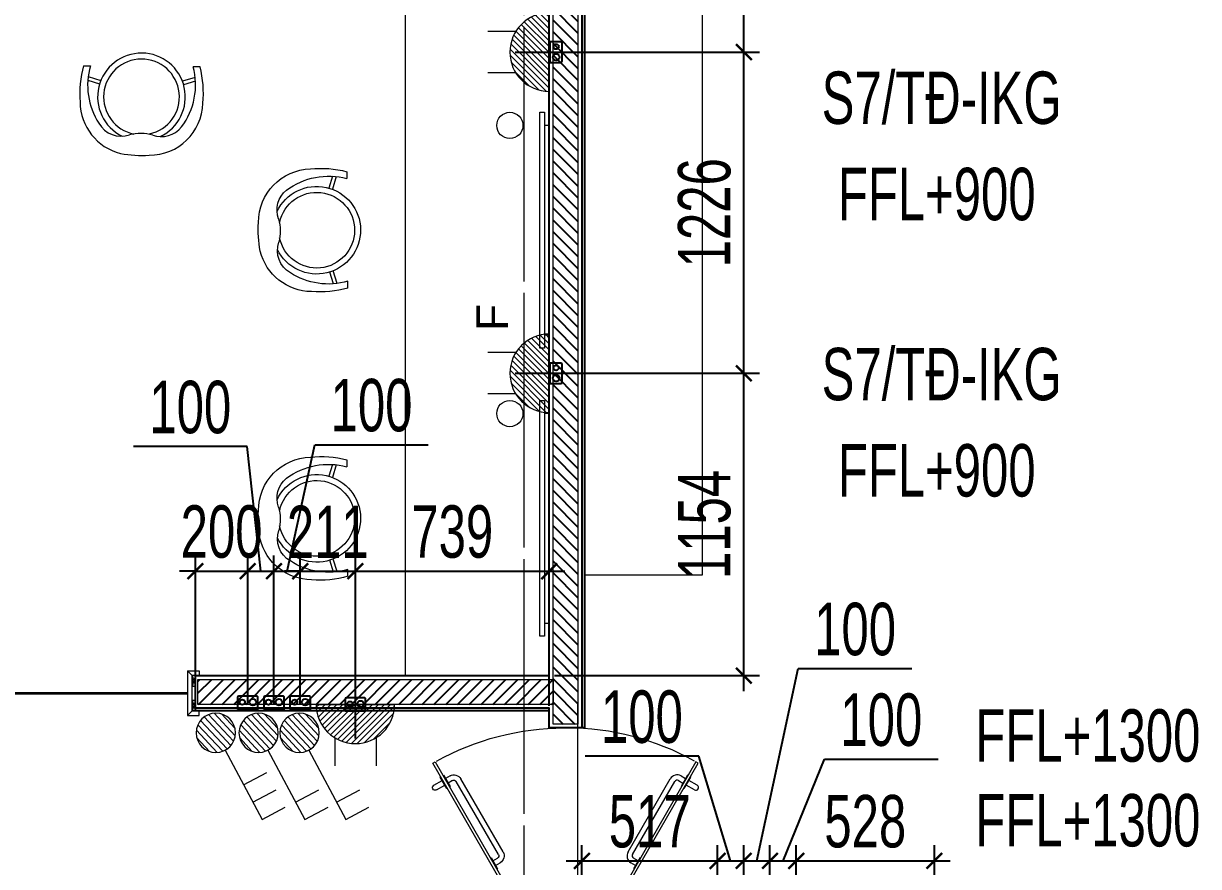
# Model space of a CAD drawing. Header units: millimetres. Extents: x -343543 to 400519, y -115663 to 104219.
# Drawn here: x -309074 to -304591, y 10781 to 13999 of the extents above; entities that cross this region are included whole.
import ezdxf
from ezdxf.xclip import XClip

# ---------------------------------------------------------------- set-up
doc = ezdxf.new("R2010")
doc.units = ezdxf.units.MM
doc.header["$XCLIPFRAME"] = 0
doc.linetypes.add('XREF MAT BANG TUONG XAY$0$CENTER', pattern=[50.800000000000004, 31.75, -6.35, 6.35, -6.35])
doc.linetypes.add('XREF MAT BANG TUONG XAY$0$HIDDEN', pattern=[0.375, 0.25, -0.125])
doc.layers.get('0').update_dxf_attribs({"color": 231, "lineweight": 0})
doc.layers.get('DefPoints').update_dxf_attribs({"color": 191})
for name, color, linetype in [('0-----E-Lighting', 2, 'Continuous'), ('E-text', 3, 'Continuous'), ('Gen Điện', 6, 'Continuous'), ('XREF MAT BANG TUONG XAY$0$A-FNSH', 8, 'Continuous'), ('XREF MAT BANG TUONG XAY$0$A-FURN', 8, 'Continuous'), ('XREF MAT BANG TUONG XAY$0$A-HIDD', 8, 'XREF MAT BANG TUONG XAY$0$HIDDEN'), ('XREF MAT BANG TUONG XAY$0$A-PATT', 8, 'Continuous'), ('đế âm', 1, 'Continuous')]:
    doc.layers.add(name, color=color, linetype=linetype)
for name, color, linetype, lineweight in [('03. Xref_KyHieuChieuSang$0$1-INNO-E-Lighting', 3, 'Continuous', 5), ('1-INNO-E-Socket', 4, 'Continuous', 5), ('A-PATT', 252, 'Continuous', 9), ('A-SYMBOLS', 10, 'Continuous', 13), ('E - EQ', 10, 'Continuous', 25), ('RSA -DIM', 231, 'Continuous', 0), ('SME-E-POW-DIM', 135, 'Continuous', 18), ('SME-E-POW-NOTE', 134, 'Continuous', 18), ('XREF MAT BANG TUONG XAY$0$$0$A-WALL-INT', 8, 'Continuous', 9), ('XREF MAT BANG TUONG XAY$0$01.Xref _MB T1$0$A-DOOR', 8, 'Continuous', 9), ('XREF MAT BANG TUONG XAY$0$A-GRID', 8, 'XREF MAT BANG TUONG XAY$0$CENTER', 15), ('XREF MAT BANG TUONG XAY$0$A-WALL-INT', 8, 'Continuous', 9)]:
    doc.layers.add(name, color=color, linetype=linetype, lineweight=lineweight)
doc.styles.add('INNO-Arial', font='arial.ttf')
doc.styles.add('SM-DIMTEXT', font='SME.shx', dxfattribs={"width": 0.7})
doc.styles.add('SME-TEXT', font='sme.shx', dxfattribs={"width": 0.7})
doc.dimstyles.new('SDIM-100', dxfattribs={"dimscale": 100, "dimtxt": 2, "dimasz": 0.6, "dimexe": 0.6, "dimexo": 0.2, "dimgap": 0.5, "dimtad": 1, "dimdec": 0, "dimzin": 12, "dimtxsty": 'SM-DIMTEXT', "dimblk": 'ARCHTICK', "dimblk1": 'ARCHTICK', "dimblk2": 'ARCHTICK', "dimcen": 0.12, "dimdle": 0.6, "dimclrd": 7, "dimclre": 8, "dimadec": 0, "dimazin": 3, "dimtfac": 2, "dimtix": 1, "dimtmove": 1, "dimatfit": 3, "dimfxl": 1, "dimtzin": 0, "dimarcsym": 1})
pattern_1 = [(45, (-641.9713119237276, -356.6507288465145), (-9.457130583093537, 9.457130583093537), [])]

# ---------------------------------------------------------------- blocks, each defined once
blk = doc.blocks.new('*U287')
at = {"layer": 'XREF MAT BANG TUONG XAY$0$A-PATT'}
h = blk.add_hatch(dxfattribs=at)
h.set_pattern_fill('ANSI31', color=8, scale=10)
h.set_pattern_definition([(45, (38421.78963778011, -11178.56439682681), (-22.45064030267288, 22.45064030267288), [])])
h.paths.add_polyline_path([(-38.69831128977239, 47.5), (2936.301688538049, 47.5), (2936.301688538049, -47.5), (-38.69831128977239, -47.5)])
at = {"layer": 'XREF MAT BANG TUONG XAY$0$A-WALL-INT', "color": 8}
blk.add_lwpolyline([(-38.69831128977239, 47.5), (2936.301688538049, 47.5), (2936.301688538049, -47.5), (-38.69831128977239, -47.5)], close=True, dxfattribs=at)
blk = doc.blocks.new('XREF MAT BANG TUONG XAY$0$00.xref_IKIGAI_Truc')
at = {"layer": 'XREF MAT BANG TUONG XAY$0$A-GRID', "color": 8, "ltscale": 20}
blk.add_lwpolyline([(31399.99999999998, -3920.671974424971), (31399.99999999998, 22924.4354841252)], dxfattribs=at)
blk = doc.blocks.new('XREF MAT BANG TUONG XAY$0$xref_IKIGAI_Cot')
at = {"layer": 'XREF MAT BANG TUONG XAY$0$A-GRID', "color": 8, "ltscale": 20}
blk.add_lwpolyline([(31399.99999999998, -3920.671974424971), (31399.99999999998, 22924.4354841252)], dxfattribs=at)
blk = doc.blocks.new('*U277')
at = {"layer": 'XREF MAT BANG TUONG XAY$0$A-PATT'}
h = blk.add_hatch(dxfattribs=at)
h.set_pattern_fill('ANSI31', color=8, scale=10)
h.set_pattern_definition([(45, (36801.7807937566, -11178.56439682681), (-22.45064030267288, 22.45064030267288), [])])
h.paths.add_polyline_path([(-38.69831128977239, 47.5), (1316.292844514548, 47.5), (1316.292844514548, -47.5), (-38.69831128977239, -47.5)])
at = {"layer": 'XREF MAT BANG TUONG XAY$0$A-WALL-INT', "color": 8}
blk.add_lwpolyline([(-38.69831128977239, 47.5), (1316.292844514548, 47.5), (1316.292844514548, -47.5), (-38.69831128977239, -47.5)], close=True, dxfattribs=at)
blk = doc.blocks.new('*U286')
at = {"color": 8}
for p, q in [((-324.1557320819957, -4.186933072772234), (-319.1557320819963, 4.473320965071025)), ((549.377707739154, -496.9746943158621), (-319.1557320819963, 4.473320965071025)), ((-324.1557320819957, -4.186933072772263), (544.3777077391545, -505.6349483537055)), ((141.2729379260205, -258.5967377897951), (140.0773419242166, -260.6650179332139)), ((184.5742142960498, -283.5967413582928), (141.2729379260205, -258.5967377897951)), ((154.2633208370245, -266.0967388603416), (164.3474440590521, -248.6520570510792)), ((171.583831385041, -276.0967402877435), (181.6626066386553, -258.6613100129195)), ((195.3248144091178, -255.008355203903), (474.5556009052615, -416.3363304628184)), ((205.3340673704947, -237.693192624032), (484.5648538667074, -399.0211678833394)), ((183.3786182942455, -285.6650215017114), (184.5742142960498, -283.5967413582928)), ((455.194212928347, -439.8391414607804), (453.9985610353066, -441.9075182913191)), ((498.4954892983751, -464.8391450292705), (455.194212928347, -439.8391414607804)), ((478.2085557142646, -429.9985382332055), (468.1845958393554, -447.3391425313275)), ((495.5237182937435, -440.0077911946515), (485.5051063873666, -457.3391439587234)), ((442.4945839882951, -491.7806941221264), (460.9833913122222, -459.7966183924898)), ((448.9939338402261, -450.5651008168368), (447.9930084012099, -452.2966173219406)), ((447.99300840121, -452.2966173219406), (491.294284771238, -477.2966208904307)), ((459.8097465677946, -501.7899470835364), (478.3039018602335, -469.7966198198858)), ((491.294284771238, -477.2966208904307), (492.2952102102543, -475.5651043853269)), ((497.2998374053348, -466.9075218598093), (498.4954892983751, -464.8391450292705)), ((544.3777077391545, -505.6349483537055), (549.377707739154, -496.9746943158622))]:
    blk.add_line(p, q, dxfattribs=at)
at = {"color": 8, "ltscale": 0.25}
blk.add_arc((-324.1557320819956, -4.186933072772264), 1002.886751345962, 330.9549738737848, 0, dxfattribs=at)
at = {"color": 8}
for centre, radius, start, end in [((190.3201879283947, -263.6659364936424), 30.00000000030493, 59.96938672716634, 149.9693867261449), ((190.3201879283947, -263.6659364936424), 10.00000000000002, 59.96938672667734, 149.9693867266771), ((469.5509744245252, -424.9939117524825), 30.00000000000004, 329.9693867266771, 59.96938672667734), ((469.5509744245252, -424.9939117524825), 10.00000000000001, 329.9693867266771, 59.96938672667734), ((451.1521652780448, -496.7853206028314), 10.00000000000002, 149.9693867267957, 329.9693867267939)]:
    blk.add_arc(centre, radius, start, end, dxfattribs=at)
blk = doc.blocks.new('XREF MAT BANG NOI THAT$0$01.Xref _MB T1$0$YLD.Studio-03-10')
at = {"color": 8}
for p, q in [((-114.9426798285276, 223.3460708263738), (-115.1923581014853, 197.0248598851322)), ((-73.69972782040713, 204.8099693477852), (-59.6150467635307, 156.2863810942363)), ((-59.77388646890176, 205.9289410690835), (-46.62810619309312, 160.6399901301047)), ((-77.57169736464857, -203.3750358156685), (-62.56906154559692, -155.1273646184709)), ((-63.66958872287069, -204.7579784655536), (-49.66704558831407, -159.7265516396437)), ((-119.1588565040147, -221.1254257574619), (-118.909178231057, -194.8042148162058))]:
    blk.add_line(p, q, dxfattribs=at)
for centre, radius, start, end in [((-15.82884717354318, -157.1507757169893), 393.1938479338971, 84.14904043363504, 104.6002577551405), ((18.34904731737333, 30.02819060633192), 204.0519640316285, 359.8671223542125, 88.34177989705749), ((-45.35590997783584, -60.72036300037871), 267.0388162922548, 53.14656925345063, 105.1603742578866), ((0, 0), 167.2704, 25.2373829548905, 333.675654726243), ((0, 0), 144.4608, 12.13584014764522, 348.5504983612541), ((53.40880054258741, 76.52986641859752), 98.03406799105409, 339.9252367952602, 51.22350332021303), ((320.204765809438, -3.037404817572678), 180.6509344912029, 165.2751252508947, 193.6379124331592), ((-230.0719209268282, 2.182420861965511), 453.2995852038526, 349.5836593590302, 3.46191767788385), ((17.77611271649948, -30.37086737708887), 204.0519640316285, 270.5712577852105, 345.9888640346248), ((51.94742341004894, -77.52925661002519), 98.0340679910804, 299.7275596725346, 18.98780088873438), ((-44.24405173191917, 60.72002778828028), 266.2095409140558, 253.711442534689, 302.9528314670057), ((-12.84485910323565, 157.4227693375287), 393.1938479338971, 254.3127799263601, 274.7639972477114)]:
    blk.add_arc(centre, radius, start, end, dxfattribs=at)
blk = doc.blocks.new('XREF MAT BANG NOI THAT')
at = {"color": 8}
for points in [[(30945.00000453181, 11509.99999988184), (31495.00143103093, 11510.00000012264), (31495.00133325487, 14284.99999946671), (31190.01068486593, 14284.99998872048), (31190.01068480796, 14589.99999997658), (25897.5161874154, 14589.99999899907), (25900.01643518631, 11509.55353251855), (26450.01074527985, 11509.99994923627), (26450.01074527985, 14039.99395722184), (30945.00000330829, 14039.99395722184)], [(32079.6767799726, 14195.00016789834), (31629.99671602395, 14195.00009763397), (31629.99671602395, 11894.99998625971), (32079.6767799726, 11895.00005652408)], [(31458.99194708873, 13660.00000012263), (31476.99194708873, 13660.00000012263), (31476.99194708873, 12760.00000012263), (31458.99194708873, 12760.00000012263)], [(31494.99194708873, 12810.00000012263), (31494.99194708873, 13610.00000012263), (31476.99194708873, 13610.00000012263), (31476.99194708873, 12810.00000012263)], [(31458.99194708873, 12560.00000012263), (31476.99194708873, 12560.00000012263), (31476.99194708873, 11660.00000012263), (31458.99194708873, 11660.00000012263)], [(31494.99194708873, 11710.00000012263), (31494.99194708873, 12510.00000012263), (31476.99194708873, 12510.00000012263), (31476.99194708873, 11710.00000012263)]]:
    blk.add_lwpolyline(points, close=True, dxfattribs=at)
for centre in [(31344.99319447582, 13609.99995735359), (31344.99319447582, 12509.99995735359)]:
    blk.add_circle(centre, 50, dxfattribs=at)
at = {"color": 8, "rotation": 270}
blk.add_blockref('XREF MAT BANG NOI THAT$0$01.Xref _MB T1$0$YLD.Studio-03-10', (29939.46217769924, 13718.75010768863), dxfattribs=at)
at = {"color": 8, "xscale": -1}
for p in [(30608.05312586556, 13210.00000012263), (30608.05312586556, 12110.00000012263)]:
    blk.add_blockref('XREF MAT BANG NOI THAT$0$01.Xref _MB T1$0$YLD.Studio-03-10', p, dxfattribs=at)
blk = doc.blocks.new('01.Xref _MB T1')
at = {"color": 8}
blk.add_line((31605.00948315802, 10199.99998962333), (31605.00948315802, 11399.99994924947), dxfattribs=at)
at = {"layer": 'XREF MAT BANG TUONG XAY$0$$0$A-WALL-INT', "color": 8}
for points in [[(30133.00077345507, 11509.99993693058), (30115.00077345507, 11527.99993693058), (30115.00077345507, 11356.99993827526), (30133.00077345507, 11374.99993827526)], [(30160.00077345507, 11527.99993693058), (30160.00077345507, 11509.99993693058), (30133.00077345507, 11509.99993693058), (30115.00077345507, 11527.99993693058)], [(30145.00077345507, 11509.99993692372), (30133.00077345507, 11509.99993692372), (30133.00077345507, 11469.99993692372), (30145.00077345507, 11469.99993692372)], [(30145.00077345507, 11414.99993827526), (30133.00077345507, 11414.99993827526), (30133.00077345507, 11374.99993827526), (30145.00077345507, 11374.99993827526)], [(30160.00077345507, 11356.99993827526), (30160.00077345507, 11374.99993827526), (30133.00077345507, 11374.99993827526), (30115.00077345507, 11356.99993827526)]]:
    blk.add_lwpolyline(points, close=True, dxfattribs=at)
for points in [[(30145.00077345507, 11509.99993692372), (30133.00077345507, 11469.99993692372)], [(30133.00077346193, 11509.99993692372), (30145.00077344592, 11469.99993692372)], [(30145.00077345507, 11414.99993827526), (30133.00077345507, 11374.99993827526)], [(30133.00077346193, 11414.99993827526), (30145.00077344592, 11374.99993827526)]]:
    blk.add_lwpolyline(points, dxfattribs=at)
at = {"layer": 'XREF MAT BANG TUONG XAY$0$A-FNSH', "color": 8}
for points in [[(28710.00143098129, 14715.00011142476), (31620.01072701392, 14715.0001116497), (31620.00084967963, 11309.99998942119), (31494.99192926892, 11309.99998942119), (31494.99192926892, 11385.00000035495), (30145.00077344419, 11385.00000058803), (30145.00077347278, 11509.99999923594), (31495.00143103093, 11510.00000012264), (31495.00472769696, 14284.99999946683), (31190.01068486593, 14284.99998872048), (31190.01068480796, 14589.99999997658), (25900.03504208998, 14589.99999896547)], [(25910.00141212632, 19164.99914611613), (25910.00141212632, 14724.99998923807), (28460.00147362155, 14724.99998789507), (28460.00140788051, 14824.99997435479), (28720.00137251027, 14824.9999744143), (28720.00142566574, 14725.00011142476), (31630.01075511448, 14725.0001116497), (31630.00137104785, 11309.99998942119), (31620.00084967963, 11309.99998942119)], [(31494.99192926892, 11375.00000035544), (30145.00077344419, 11375.00000058803), (30145.00077344419, 11385.00000058803)]]:
    blk.add_lwpolyline(points, dxfattribs=at)
at = {"layer": 'XREF MAT BANG TUONG XAY$0$A-HIDD', "color": 8, "ltscale": 200, "const_width": 10}
blk.add_lwpolyline([(28669.99145668937, 11442.49998843268), (30115.00077345507, 11442.49993760292)], dxfattribs=at)
at = {"color": 8}
blk.add_blockref('XREF MAT BANG TUONG XAY$0$00.xref_IKIGAI_Truc', (0.000109863918623887, 0), dxfattribs=at)
ref = blk.add_blockref('XREF MAT BANG TUONG XAY$0$xref_IKIGAI_Cot', (-0.009273172880057245, -1.075099498848431e-05), dxfattribs=at)
XClip(ref).set_block_clipping_path([(-1610.3425959282936, -2225.6693134198044), (41829.12952086335, 21555.881957526355)])
at = {"layer": 'XREF MAT BANG TUONG XAY$0$01.Xref _MB T1$0$A-DOOR', "color": 8, "xscale": -1, "rotation": 270.0000000000001}
blk.add_blockref('*U286', (31556.67747663636, 10631.26897015722), dxfattribs=at)
at = {"layer": 'XREF MAT BANG TUONG XAY$0$01.Xref _MB T1$0$A-DOOR', "color": 8, "rotation": 90.00000000000001}
blk.add_blockref('*U286', (31558.30361049086, 10631.26897015722), dxfattribs=at)
at = {"layer": 'XREF MAT BANG TUONG XAY$0$A-FURN', "color": 8, "rotation": 90.00000000000001}
blk.add_blockref('*U287', (31557.49192926892, 11363.69830071096), dxfattribs=at)
at = {"layer": 'XREF MAT BANG TUONG XAY$0$A-FURN', "color": 8}
blk.add_blockref('*U277', (30193.69908475437, 11447.49999924307), dxfattribs=at)
at = {"layer": 'A-PATT', "color": 8}
blk.add_blockref('XREF MAT BANG NOI THAT', (0, 0), dxfattribs=at)
blk = doc.blocks.new('*U29')
at = {"layer": '1-INNO-E-Socket'}
h = blk.add_hatch(dxfattribs=at)
h.set_pattern_fill('ANSI31,O', scale=106.9952186539541)
h.set_pattern_definition(pattern_1)
h.paths.add_polyline_path([(124.8277550962812, 0, 1), (-124.8277550962812, 0)])
for p, q in [((-65.6896551293321, 106.1453609507516), (-65.6896551293321, 195.3080431623821)), ((65.6896551293321, 106.1453609507516), (65.6896551293321, 195.3080431623821)), ((124.8277550962812, 0), (-124.8277550962812, 0)), ((109.375, 0), (-109.375, 0))]:
    blk.add_line(p, q, dxfattribs=at)
blk.add_arc((0, 0), 124.8277550962798, 0, 180, dxfattribs=at)
at = {"layer": 'E-text', "style": 'INNO-Arial'}
blk.add_text('F', height=100, dxfattribs=at).set_placement((135.0822358176956, 131.4101401949301))
blk = doc.blocks.new('*X86')
at = {"color": 0}
for p, q in [((10925.35534641637, 54067.7078335606), (11007.2921664394, 54149.64465358363)), ((10928.37434975985, 54097.24334119857), (10977.75665880143, 54146.62565024015)), ((10930.63708415825, 54046.47306700799), (11028.52693299201, 54144.36291584175)), ((10940.2927761634, 54029.61225471863), (11045.38774528137, 54134.7072238366)), ((10953.41731944371, 54016.22029370445), (11058.77970629555, 54121.58268055629)), ((10969.98252428265, 54006.26899424889), (11068.7310057511, 54105.01747571735)), ((10990.7968314624, 54000.56679713415), (11074.43320286585, 54084.2031685376)), ((11019.26230986445, 54002.5157712417), (11072.4842287583, 54055.73769013555))]:
    blk.add_line(p, q, dxfattribs=at)
blk = doc.blocks.new('*U88')
at = {"layer": '03. Xref_KyHieuChieuSang$0$1-INNO-E-Lighting', "color": 2}
for p, q in [((36.00000000024011, 62.35382907289386), (180.0000000012005, 311.7691453644693)), ((180.0000000012005, 311.7691453644766), (263.1384387650614, 263.7691453641564)), ((144.0000000009604, 249.4153162915754), (227.1384387648213, 201.4153162912553))]:
    blk.add_line(p, q, dxfattribs=at)
blk.add_circle((0, 0), 72.00000000048021, dxfattribs=at)
at = {"layer": '03. Xref_KyHieuChieuSang$0$1-INNO-E-Lighting', "color": 2, "xscale": 0.9600000000064028, "yscale": 0.9600000000064028, "zscale": 0.9600000000064028}
blk.add_blockref('*X86', (-10560.00000007043, -51912.00000034623), dxfattribs=at)
blk = doc.blocks.new('*X84')
at = {"color": 0}
for p, q in [((10925.35534641637, 54067.7078335606), (11007.2921664394, 54149.64465358363)), ((10928.37434975985, 54097.24334119857), (10977.75665880143, 54146.62565024015)), ((10930.63708415825, 54046.47306700799), (11028.52693299201, 54144.36291584175)), ((10940.2927761634, 54029.61225471863), (11045.38774528137, 54134.7072238366)), ((10953.41731944371, 54016.22029370445), (11058.77970629555, 54121.58268055629)), ((10969.98252428265, 54006.26899424889), (11068.7310057511, 54105.01747571735)), ((10990.7968314624, 54000.56679713415), (11074.43320286585, 54084.2031685376)), ((11019.26230986445, 54002.5157712417), (11072.4842287583, 54055.73769013555))]:
    blk.add_line(p, q, dxfattribs=at)
blk = doc.blocks.new('*U89')
at = {"layer": '03. Xref_KyHieuChieuSang$0$1-INNO-E-Lighting', "color": 2}
for p, q in [((36.00000000024011, 62.35382907289386), (180.0000000012005, 311.7691453644693)), ((180.0000000012005, 311.7691453644766), (263.1384387650614, 263.7691453641564)), ((144.0000000009604, 249.4153162915754), (227.1384387648213, 201.4153162912553)), ((108.0000000007203, 187.0614872186779), (191.1384387645812, 139.0614872183578))]:
    blk.add_line(p, q, dxfattribs=at)
blk.add_circle((0, 0), 72.00000000048021, dxfattribs=at)
at = {"layer": '03. Xref_KyHieuChieuSang$0$1-INNO-E-Lighting', "color": 2, "xscale": 0.9600000000064028, "yscale": 0.9600000000064028, "zscale": 0.9600000000064028}
blk.add_blockref('*X84', (-10560.00000007043, -51912.00000034623), dxfattribs=at)
blk = doc.blocks.new('đế âm 78')
at = {"layer": 'Gen Điện', "ltscale": 30}
blk.add_lwpolyline([(5501258.113785517, -3862344.867861336), (5501258.113785517, -3862422.867861336), (5501303.113785517, -3862422.867861336, 0.414213562373095), (5501308.113785517, -3862417.867861336), (5501308.113785517, -3862349.867861336, 0.414213562373095), (5501303.113785517, -3862344.867861336), (5501258.113785517, -3862344.867861336)], format="xyb", dxfattribs=at)
blk.add_lwpolyline([(5501261.116785519, -3862344.867861336), (5501261.116785519, -3862422.867861336)], dxfattribs=at)
for centre, radius in [((5501284.557468598, -3862362.867861336), 10), ((5501284.557468598, -3862402.867861336), 12.5)]:
    blk.add_circle(centre, radius, dxfattribs=at)
blk = doc.blocks.new('_ArchTick')
at = {"color": 0, "linetype": 'ByBlock', "const_width": 0.15}
blk.add_lwpolyline([(-0.5, -0.5), (0.5, 0.5)], dxfattribs=at)
blk = doc.blocks.new('*D579')
at = {"layer": 'DefPoints', "color": 0, "linetype": 'Continuous', "ltscale": 1000, "transparency": 16777216}
for p in [(-307218.2689503178, 12663.77611129331), (-306325.6221665529, 12663.77611129331), (-307068.4769139688, 11510.00000012267)]:
    blk.add_point(p, dxfattribs=at)
at = {"layer": 'RSA -DIM', "color": 7, "linetype": 'Continuous', "lineweight": -2, "ltscale": 1000, "transparency": 16777216}
blk.add_line((-306325.6221665529, 11450.00000012267), (-306325.6221665529, 12723.77611129331), dxfattribs=at)
at = {"layer": 'RSA -DIM', "color": 8, "linetype": 'Continuous', "lineweight": -2, "ltscale": 1000, "transparency": 16777216}
for p, q in [((-307198.2689503178, 12663.77611129331), (-306265.6221665529, 12663.77611129331)), ((-307048.4769139688, 11510.00000012267), (-306265.6221665529, 11510.00000012267))]:
    blk.add_line(p, q, dxfattribs=at)
at = {"layer": 'RSA -DIM', "color": 7, "linetype": 'Continuous', "lineweight": -2, "ltscale": 1000, "transparency": 16777216, "xscale": 60, "yscale": 60, "zscale": 60}
for p, rotation in [((-306325.6221665529, 12663.77611129331), 90), ((-306325.6221665529, 11510.00000012267), 270)]:
    blk.add_blockref('_ArchTick', p, dxfattribs=dict(at, rotation=rotation))
at = {"layer": 'RSA -DIM', "color": 0, "linetype": 'Continuous', "ltscale": 1000, "transparency": 16777216, "insert": (-306475.6221665528, 12086.88805570807), "char_height": 200, "attachment_point": 5, "rotation": 90, "style": 'SM-DIMTEXT'}
blk.add_mtext('1154', dxfattribs=at)
blk = doc.blocks.new('*D580')
at = {"layer": 'DefPoints', "color": 0, "linetype": 'Continuous', "ltscale": 1000, "transparency": 16777216}
for p in [(-307218.2689503178, 13889.65688529739), (-306325.622166553, 13889.6568852974), (-307218.2689503178, 12663.77611129331)]:
    blk.add_point(p, dxfattribs=at)
at = {"layer": 'RSA -DIM', "color": 7, "linetype": 'Continuous', "lineweight": -2, "ltscale": 1000, "transparency": 16777216}
blk.add_line((-306325.622166553, 12603.77611129331), (-306325.622166553, 13949.6568852974), dxfattribs=at)
at = {"layer": 'RSA -DIM', "color": 8, "linetype": 'Continuous', "lineweight": -2, "ltscale": 1000, "transparency": 16777216}
for p, q in [((-307198.2689503178, 13889.6568852974), (-306265.622166553, 13889.6568852974)), ((-307198.2689503178, 12663.77611129331), (-306265.622166553, 12663.77611129331))]:
    blk.add_line(p, q, dxfattribs=at)
at = {"layer": 'RSA -DIM', "color": 7, "linetype": 'Continuous', "lineweight": -2, "ltscale": 1000, "transparency": 16777216, "xscale": 60, "yscale": 60, "zscale": 60}
for p, rotation in [((-306325.622166553, 13889.6568852974), 90), ((-306325.622166553, 12663.77611129331), 270)]:
    blk.add_blockref('_ArchTick', p, dxfattribs=dict(at, rotation=rotation))
at = {"layer": 'RSA -DIM', "color": 0, "linetype": 'Continuous', "ltscale": 1000, "transparency": 16777216, "insert": (-306475.6221665529, 13276.71649829543), "char_height": 200, "attachment_point": 5, "rotation": 90, "style": 'SM-DIMTEXT'}
blk.add_mtext('1226', dxfattribs=at)
blk = doc.blocks.new('*D581')
at = {"layer": 'DefPoints', "color": 0, "linetype": 'Continuous', "ltscale": 1000, "transparency": 16777216}
for p in [(-307373.4676601918, 14589.99999997662), (-306325.6221665531, 14589.99999997662), (-307218.2689503178, 13889.65688529739)]:
    blk.add_point(p, dxfattribs=at)
at = {"layer": 'RSA -DIM', "color": 7, "linetype": 'Continuous', "lineweight": -2, "ltscale": 1000, "transparency": 16777216}
blk.add_line((-306325.6221665531, 13829.6568852974), (-306325.6221665531, 14649.99999997662), dxfattribs=at)
at = {"layer": 'RSA -DIM', "color": 8, "linetype": 'Continuous', "lineweight": -2, "ltscale": 1000, "transparency": 16777216}
for p, q in [((-307353.4676601918, 14589.99999997662), (-306265.6221665531, 14589.99999997662)), ((-307198.2689503178, 13889.6568852974), (-306265.6221665531, 13889.6568852974))]:
    blk.add_line(p, q, dxfattribs=at)
at = {"layer": 'RSA -DIM', "color": 7, "linetype": 'Continuous', "lineweight": -2, "ltscale": 1000, "transparency": 16777216, "xscale": 60, "yscale": 60, "zscale": 60}
for p, rotation in [((-306325.6221665531, 14589.99999997662), 90), ((-306325.6221665531, 13889.6568852974), 270)]:
    blk.add_blockref('_ArchTick', p, dxfattribs=dict(at, rotation=rotation))
at = {"layer": 'RSA -DIM', "color": 0, "linetype": 'Continuous', "ltscale": 1000, "transparency": 16777216, "insert": (-306475.622166553, 14239.82844263709), "char_height": 200, "attachment_point": 5, "rotation": 90, "style": 'SM-DIMTEXT'}
blk.add_mtext('700', dxfattribs=at)
blk = doc.blocks.new('*D586')
at = {"layer": 'DefPoints', "color": 0, "linetype": 'Continuous', "ltscale": 1000, "transparency": 16777216}
for p in [(-308218.4775715554, 11908.44822393273), (-308418.4775715554, 11385.00000058806), (-308218.4775715554, 11385.00000058806)]:
    blk.add_point(p, dxfattribs=at)
at = {"layer": 'RSA -DIM', "color": 8, "linetype": 'Continuous', "lineweight": -2, "ltscale": 1000, "transparency": 16777216}
for p, q in [((-308418.4775715554, 11405.00000058806), (-308418.4775715554, 11968.44822393273)), ((-308218.4775715554, 11405.00000058806), (-308218.4775715554, 11968.44822393273))]:
    blk.add_line(p, q, dxfattribs=at)
at = {"layer": 'RSA -DIM', "color": 7, "linetype": 'Continuous', "lineweight": -2, "ltscale": 1000, "transparency": 16777216}
for p, q in [((-308418.4775715554, 11908.44822393273), (-308478.4775715554, 11908.44822393273)), ((-308418.4775715554, 11908.44822393273), (-308218.4775715554, 11908.44822393273)), ((-308218.4775715554, 11908.44822393273), (-308158.4775715554, 11908.44822393273))]:
    blk.add_line(p, q, dxfattribs=at)
at = {"layer": 'RSA -DIM', "color": 7, "linetype": 'Continuous', "lineweight": -2, "ltscale": 1000, "transparency": 16777216, "xscale": 60, "yscale": 60, "zscale": 60}
blk.add_blockref('_ArchTick', (-308418.4775715554, 11908.44822393273), dxfattribs=at)
at = {"layer": 'RSA -DIM', "color": 7, "linetype": 'Continuous', "lineweight": -2, "ltscale": 1000, "transparency": 16777216, "xscale": 60, "yscale": 60, "zscale": 60, "rotation": 180}
blk.add_blockref('_ArchTick', (-308218.4775715554, 11908.44822393273), dxfattribs=at)
at = {"layer": 'RSA -DIM', "color": 0, "linetype": 'Continuous', "ltscale": 1000, "transparency": 16777216, "insert": (-308318.4775715554, 12058.44822393273), "char_height": 200, "attachment_point": 5, "style": 'SM-DIMTEXT'}
blk.add_mtext('200', dxfattribs=at)
blk = doc.blocks.new('*D587')
at = {"layer": 'DefPoints', "color": 0, "linetype": 'Continuous', "ltscale": 1000, "transparency": 16777216}
for p in [(-308118.4775715554, 11908.44822393273), (-308218.4775715554, 11385.00000058806), (-308118.4775715554, 11381.99700058624)]:
    blk.add_point(p, dxfattribs=at)
at = {"layer": 'RSA -DIM', "color": 7, "linetype": 'Continuous', "lineweight": -2, "ltscale": 1000, "transparency": 16777216}
for p, q in [((-308221.2075442583, 12383.77933487031), (-308654.5408775916, 12383.77933487031)), ((-308168.4775715554, 11908.44822393273), (-308221.2075442583, 12383.77933487031)), ((-308278.4775715554, 11908.44822393273), (-308058.4775715554, 11908.44822393273))]:
    blk.add_line(p, q, dxfattribs=at)
at = {"layer": 'RSA -DIM', "color": 8, "linetype": 'Continuous', "lineweight": -2, "ltscale": 1000, "transparency": 16777216}
for p, q in [((-308218.4775715554, 11405.00000058806), (-308218.4775715554, 11968.44822393273)), ((-308118.4775715554, 11401.99700058624), (-308118.4775715554, 11968.44822393273))]:
    blk.add_line(p, q, dxfattribs=at)
at = {"layer": 'RSA -DIM', "color": 7, "linetype": 'Continuous', "lineweight": -2, "ltscale": 1000, "transparency": 16777216, "xscale": 60, "yscale": 60, "zscale": 60, "rotation": 180}
blk.add_blockref('_ArchTick', (-308218.4775715554, 11908.44822393273), dxfattribs=at)
at = {"layer": 'RSA -DIM', "color": 7, "linetype": 'Continuous', "lineweight": -2, "ltscale": 1000, "transparency": 16777216, "xscale": 60, "yscale": 60, "zscale": 60}
blk.add_blockref('_ArchTick', (-308118.4775715554, 11908.44822393273), dxfattribs=at)
at = {"layer": 'RSA -DIM', "color": 0, "linetype": 'Continuous', "ltscale": 1000, "transparency": 16777216, "insert": (-308437.874210925, 12533.77933487031), "char_height": 200, "attachment_point": 5, "style": 'SM-DIMTEXT'}
blk.add_mtext('100', dxfattribs=at)
blk = doc.blocks.new('*D588')
at = {"layer": 'DefPoints', "color": 0, "linetype": 'Continuous', "ltscale": 1000, "transparency": 16777216}
for p in [(-308018.4775715554, 11908.44822393273), (-308118.4775715554, 11381.99700058624), (-308018.4775715554, 11381.99700058624)]:
    blk.add_point(p, dxfattribs=at)
at = {"layer": 'RSA -DIM', "color": 7, "linetype": 'Continuous', "lineweight": -2, "ltscale": 1000, "transparency": 16777216}
for p, q in [((-308068.4775715554, 11908.44822393273), (-307962.9373447182, 12390.96802597962)), ((-307962.9373447182, 12390.96802597962), (-307529.6040113849, 12390.96802597962)), ((-308178.4775715554, 11908.44822393273), (-307958.4775715554, 11908.44822393273))]:
    blk.add_line(p, q, dxfattribs=at)
at = {"layer": 'RSA -DIM', "color": 8, "linetype": 'Continuous', "lineweight": -2, "ltscale": 1000, "transparency": 16777216}
for p, q in [((-308118.4775715554, 11401.99700058624), (-308118.4775715554, 11968.44822393273)), ((-308018.4775715554, 11401.99700058624), (-308018.4775715554, 11968.44822393273))]:
    blk.add_line(p, q, dxfattribs=at)
at = {"layer": 'RSA -DIM', "color": 7, "linetype": 'Continuous', "lineweight": -2, "ltscale": 1000, "transparency": 16777216, "xscale": 60, "yscale": 60, "zscale": 60, "rotation": 180}
blk.add_blockref('_ArchTick', (-308118.4775715554, 11908.44822393273), dxfattribs=at)
at = {"layer": 'RSA -DIM', "color": 7, "linetype": 'Continuous', "lineweight": -2, "ltscale": 1000, "transparency": 16777216, "xscale": 60, "yscale": 60, "zscale": 60}
blk.add_blockref('_ArchTick', (-308018.4775715554, 11908.44822393273), dxfattribs=at)
at = {"layer": 'RSA -DIM', "color": 0, "linetype": 'Continuous', "ltscale": 1000, "transparency": 16777216, "insert": (-307746.2706780515, 12540.96802597962), "char_height": 200, "attachment_point": 5, "style": 'SM-DIMTEXT'}
blk.add_mtext('100', dxfattribs=at)
blk = doc.blocks.new('*D589')
at = {"layer": 'DefPoints', "color": 0, "linetype": 'Continuous', "ltscale": 1000, "transparency": 16777216}
for p in [(-307068.4864157307, 11908.44822393273), (-307068.4864157307, 11375.00000035547), (-307807.8968160823, 11250.20668337832)]:
    blk.add_point(p, dxfattribs=at)
at = {"layer": 'RSA -DIM', "color": 8, "linetype": 'Continuous', "lineweight": -2, "ltscale": 1000, "transparency": 16777216}
for p, q in [((-307807.8968160823, 11270.20668337832), (-307807.8968160823, 11968.44822393273)), ((-307068.4864157307, 11395.00000035547), (-307068.4864157307, 11968.44822393273))]:
    blk.add_line(p, q, dxfattribs=at)
at = {"layer": 'RSA -DIM', "color": 7, "linetype": 'Continuous', "lineweight": -2, "ltscale": 1000, "transparency": 16777216}
blk.add_line((-307867.8968160823, 11908.44822393273), (-307008.4864157307, 11908.44822393273), dxfattribs=at)
at = {"layer": 'RSA -DIM', "color": 7, "linetype": 'Continuous', "lineweight": -2, "ltscale": 1000, "transparency": 16777216, "xscale": 60, "yscale": 60, "zscale": 60, "rotation": 180}
blk.add_blockref('_ArchTick', (-307807.8968160823, 11908.44822393273), dxfattribs=at)
at = {"layer": 'RSA -DIM', "color": 7, "linetype": 'Continuous', "lineweight": -2, "ltscale": 1000, "transparency": 16777216, "xscale": 60, "yscale": 60, "zscale": 60}
blk.add_blockref('_ArchTick', (-307068.4864157307, 11908.44822393273), dxfattribs=at)
at = {"layer": 'RSA -DIM', "color": 0, "linetype": 'Continuous', "ltscale": 1000, "transparency": 16777216, "insert": (-307438.1916159065, 12058.44822393273), "char_height": 200, "attachment_point": 5, "style": 'SM-DIMTEXT'}
blk.add_mtext('739', dxfattribs=at)
blk = doc.blocks.new('*U28')
at = {"layer": '1-INNO-E-Socket'}
h = blk.add_hatch(dxfattribs=at)
h.set_pattern_fill('ANSI31,O', scale=106.9952186539541)
h.set_pattern_definition(pattern_1)
h.paths.add_polyline_path([(124.8277550962812, 0, 1), (-124.8277550962812, 0)])
for p, q in [((-65.6896551293321, 106.1453609507516), (-65.6896551293321, 195.3080431623821)), ((65.6896551293321, 106.1453609507516), (65.6896551293321, 195.3080431623821)), ((124.8277550962812, 0), (-124.8277550962812, 0)), ((109.375, 0), (-109.375, 0))]:
    blk.add_line(p, q, dxfattribs=at)
blk.add_arc((0, 0), 124.8277550962798, 0, 180, dxfattribs=at)
blk = doc.blocks.new('*D591')
at = {"layer": 'DefPoints', "color": 0, "linetype": 'Continuous', "ltscale": 1000, "transparency": 16777216}
for p in [(-307807.8968160823, 11908.44822393273), (-308018.4775715554, 11494.9999992431), (-307807.8968160823, 11399.99998949385)]:
    blk.add_point(p, dxfattribs=at)
at = {"layer": 'RSA -DIM', "color": 8, "linetype": 'Continuous', "lineweight": -2, "ltscale": 1000, "transparency": 16777216}
for p, q in [((-308018.4775715554, 11514.9999992431), (-308018.4775715554, 11968.44822393273)), ((-307807.8968160823, 11419.99998949385), (-307807.8968160823, 11968.44822393273))]:
    blk.add_line(p, q, dxfattribs=at)
at = {"layer": 'RSA -DIM', "color": 7, "linetype": 'Continuous', "lineweight": -2, "ltscale": 1000, "transparency": 16777216}
for p, q in [((-308018.4775715554, 11908.44822393273), (-308078.4775715554, 11908.44822393273)), ((-308018.4775715554, 11908.44822393273), (-307807.8968160823, 11908.44822393273)), ((-307807.8968160823, 11908.44822393273), (-307747.8968160823, 11908.44822393273))]:
    blk.add_line(p, q, dxfattribs=at)
at = {"layer": 'RSA -DIM', "color": 7, "linetype": 'Continuous', "lineweight": -2, "ltscale": 1000, "transparency": 16777216, "xscale": 60, "yscale": 60, "zscale": 60}
blk.add_blockref('_ArchTick', (-308018.4775715554, 11908.44822393273), dxfattribs=at)
at = {"layer": 'RSA -DIM', "color": 7, "linetype": 'Continuous', "lineweight": -2, "ltscale": 1000, "transparency": 16777216, "xscale": 60, "yscale": 60, "zscale": 60, "rotation": 180}
blk.add_blockref('_ArchTick', (-307807.8968160823, 11908.44822393273), dxfattribs=at)
at = {"layer": 'RSA -DIM', "color": 0, "linetype": 'Continuous', "ltscale": 1000, "transparency": 16777216, "insert": (-307913.1871938189, 12058.44822393273), "char_height": 200, "attachment_point": 5, "style": 'SM-DIMTEXT'}
blk.add_mtext('211', dxfattribs=at)
blk = doc.blocks.new('*D592')
at = {"layer": 'DefPoints', "color": 0, "linetype": 'Continuous', "ltscale": 1000, "transparency": 16777216}
for p in [(-306425.9781581042, 10802.69261728736), (-306943.47348103, 10224.99998932819), (-306425.9781581042, 10224.99998947326)]:
    blk.add_point(p, dxfattribs=at)
at = {"layer": 'RSA -DIM', "color": 8, "linetype": 'Continuous', "lineweight": -2, "ltscale": 1000, "transparency": 16777216}
for p, q in [((-306943.47348103, 10244.99998932819), (-306943.47348103, 10862.69261728736)), ((-306425.9781581042, 10244.99998947326), (-306425.9781581042, 10862.69261728736))]:
    blk.add_line(p, q, dxfattribs=at)
at = {"layer": 'RSA -DIM', "color": 7, "linetype": 'Continuous', "lineweight": -2, "ltscale": 1000, "transparency": 16777216}
blk.add_line((-307003.47348103, 10802.69261728736), (-306365.9781581042, 10802.69261728736), dxfattribs=at)
at = {"layer": 'RSA -DIM', "color": 7, "linetype": 'Continuous', "lineweight": -2, "ltscale": 1000, "transparency": 16777216, "xscale": 60, "yscale": 60, "zscale": 60, "rotation": 180}
blk.add_blockref('_ArchTick', (-306943.47348103, 10802.69261728736), dxfattribs=at)
at = {"layer": 'RSA -DIM', "color": 7, "linetype": 'Continuous', "lineweight": -2, "ltscale": 1000, "transparency": 16777216, "xscale": 60, "yscale": 60, "zscale": 60}
blk.add_blockref('_ArchTick', (-306425.9781581042, 10802.69261728736), dxfattribs=at)
at = {"layer": 'RSA -DIM', "color": 0, "linetype": 'Continuous', "ltscale": 1000, "transparency": 16777216, "insert": (-306684.7258195671, 10952.69261728736), "char_height": 200, "attachment_point": 5, "style": 'SM-DIMTEXT'}
blk.add_mtext('517', dxfattribs=at)
blk = doc.blocks.new('*D593')
at = {"layer": 'DefPoints', "color": 0, "linetype": 'Continuous', "ltscale": 1000, "transparency": 16777216}
for p in [(-306125.9781581038, 10802.69261728736), (-306225.9781581038, 10178.00298947468), (-306125.9781581038, 10178.00298947748)]:
    blk.add_point(p, dxfattribs=at)
at = {"layer": 'RSA -DIM', "color": 7, "linetype": 'Continuous', "lineweight": -2, "ltscale": 1000, "transparency": 16777216}
for p, q in [((-306175.9781581038, 10802.69261728736), (-306017.7305098813, 11190.32910899722)), ((-306017.7305098813, 11190.32910899722), (-305584.397176548, 11190.32910899722)), ((-306285.9781581038, 10802.69261728736), (-306065.9781581038, 10802.69261728736))]:
    blk.add_line(p, q, dxfattribs=at)
at = {"layer": 'RSA -DIM', "color": 8, "linetype": 'Continuous', "lineweight": -2, "ltscale": 1000, "transparency": 16777216}
for p, q in [((-306225.9781581038, 10198.00298947468), (-306225.9781581038, 10862.69261728736)), ((-306125.9781581038, 10198.00298947748), (-306125.9781581038, 10862.69261728736))]:
    blk.add_line(p, q, dxfattribs=at)
at = {"layer": 'RSA -DIM', "color": 7, "linetype": 'Continuous', "lineweight": -2, "ltscale": 1000, "transparency": 16777216, "xscale": 60, "yscale": 60, "zscale": 60, "rotation": 180}
blk.add_blockref('_ArchTick', (-306225.9781581038, 10802.69261728736), dxfattribs=at)
at = {"layer": 'RSA -DIM', "color": 7, "linetype": 'Continuous', "lineweight": -2, "ltscale": 1000, "transparency": 16777216, "xscale": 60, "yscale": 60, "zscale": 60}
blk.add_blockref('_ArchTick', (-306125.9781581038, 10802.69261728736), dxfattribs=at)
at = {"layer": 'RSA -DIM', "color": 0, "linetype": 'Continuous', "ltscale": 1000, "transparency": 16777216, "insert": (-305801.0638432147, 11340.32910899722), "char_height": 200, "attachment_point": 5, "style": 'SM-DIMTEXT'}
blk.add_mtext('100', dxfattribs=at)
blk = doc.blocks.new('*D594')
at = {"layer": 'DefPoints', "color": 0, "linetype": 'Continuous', "ltscale": 1000, "transparency": 16777216}
for p in [(-305598.4770467934, 10802.69261728736), (-306125.9781581038, 10178.00298947748), (-305598.4770467934, 10214.99998903368)]:
    blk.add_point(p, dxfattribs=at)
at = {"layer": 'RSA -DIM', "color": 8, "linetype": 'Continuous', "lineweight": -2, "ltscale": 1000, "transparency": 16777216}
for p, q in [((-306125.9781581038, 10198.00298947748), (-306125.9781581038, 10862.69261728736)), ((-305598.4770467934, 10234.99998903368), (-305598.4770467934, 10862.69261728736))]:
    blk.add_line(p, q, dxfattribs=at)
at = {"layer": 'RSA -DIM', "color": 7, "linetype": 'Continuous', "lineweight": -2, "ltscale": 1000, "transparency": 16777216}
blk.add_line((-306185.9781581038, 10802.69261728736), (-305538.4770467934, 10802.69261728736), dxfattribs=at)
at = {"layer": 'RSA -DIM', "color": 7, "linetype": 'Continuous', "lineweight": -2, "ltscale": 1000, "transparency": 16777216, "xscale": 60, "yscale": 60, "zscale": 60, "rotation": 180}
blk.add_blockref('_ArchTick', (-306125.9781581038, 10802.69261728736), dxfattribs=at)
at = {"layer": 'RSA -DIM', "color": 7, "linetype": 'Continuous', "lineweight": -2, "ltscale": 1000, "transparency": 16777216, "xscale": 60, "yscale": 60, "zscale": 60}
blk.add_blockref('_ArchTick', (-305598.4770467934, 10802.69261728736), dxfattribs=at)
at = {"layer": 'RSA -DIM', "color": 0, "linetype": 'Continuous', "ltscale": 1000, "transparency": 16777216, "insert": (-305862.2276024486, 10952.69261728736), "char_height": 200, "attachment_point": 5, "style": 'SM-DIMTEXT'}
blk.add_mtext('528', dxfattribs=at)
blk = doc.blocks.new('*D595')
at = {"layer": 'DefPoints', "color": 0, "linetype": 'Continuous', "ltscale": 1000, "transparency": 16777216}
for p in [(-306225.9781581038, 10802.69261728736), (-306325.9781581038, 10178.00298947468), (-306225.9781581038, 10178.00298947748)]:
    blk.add_point(p, dxfattribs=at)
at = {"layer": 'RSA -DIM', "color": 7, "linetype": 'Continuous', "lineweight": -2, "ltscale": 1000, "transparency": 16777216}
for p, q in [((-306275.9781581038, 10802.69261728736), (-306117.7305098813, 11536.37790880361)), ((-306117.7305098813, 11536.37790880361), (-305684.397176548, 11536.37790880361)), ((-306385.9781581038, 10802.69261728736), (-306165.9781581038, 10802.69261728736))]:
    blk.add_line(p, q, dxfattribs=at)
at = {"layer": 'RSA -DIM', "color": 8, "linetype": 'Continuous', "lineweight": -2, "ltscale": 1000, "transparency": 16777216}
for p, q in [((-306325.9781581038, 10198.00298947468), (-306325.9781581038, 10862.69261728736)), ((-306225.9781581038, 10198.00298947748), (-306225.9781581038, 10862.69261728736))]:
    blk.add_line(p, q, dxfattribs=at)
at = {"layer": 'RSA -DIM', "color": 7, "linetype": 'Continuous', "lineweight": -2, "ltscale": 1000, "transparency": 16777216, "xscale": 60, "yscale": 60, "zscale": 60, "rotation": 180}
blk.add_blockref('_ArchTick', (-306325.9781581038, 10802.69261728736), dxfattribs=at)
at = {"layer": 'RSA -DIM', "color": 7, "linetype": 'Continuous', "lineweight": -2, "ltscale": 1000, "transparency": 16777216, "xscale": 60, "yscale": 60, "zscale": 60}
blk.add_blockref('_ArchTick', (-306225.9781581038, 10802.69261728736), dxfattribs=at)
at = {"layer": 'RSA -DIM', "color": 0, "linetype": 'Continuous', "ltscale": 1000, "transparency": 16777216, "insert": (-305901.0638432147, 11686.37790880361), "char_height": 200, "attachment_point": 5, "style": 'SM-DIMTEXT'}
blk.add_mtext('100', dxfattribs=at)
blk = doc.blocks.new('*D596')
at = {"layer": 'DefPoints', "color": 0, "linetype": 'Continuous', "ltscale": 1000, "transparency": 16777216}
for p in [(-306325.9781581038, 10802.69261728736), (-306425.9781581038, 10178.00298947468), (-306325.9781581038, 10178.00298947748)]:
    blk.add_point(p, dxfattribs=at)
at = {"layer": 'RSA -DIM', "color": 7, "linetype": 'Continuous', "lineweight": -2, "ltscale": 1000, "transparency": 16777216}
for p, q in [((-306497.9129313939, 11201.82268709302), (-306931.2462647273, 11201.82268709302)), ((-306375.9781581038, 10802.69261728736), (-306497.9129313939, 11201.82268709302)), ((-306485.9781581038, 10802.69261728736), (-306265.9781581038, 10802.69261728736))]:
    blk.add_line(p, q, dxfattribs=at)
at = {"layer": 'RSA -DIM', "color": 8, "linetype": 'Continuous', "lineweight": -2, "ltscale": 1000, "transparency": 16777216}
for p, q in [((-306425.9781581038, 10198.00298947468), (-306425.9781581038, 10862.69261728736)), ((-306325.9781581038, 10198.00298947748), (-306325.9781581038, 10862.69261728736))]:
    blk.add_line(p, q, dxfattribs=at)
at = {"layer": 'RSA -DIM', "color": 7, "linetype": 'Continuous', "lineweight": -2, "ltscale": 1000, "transparency": 16777216, "xscale": 60, "yscale": 60, "zscale": 60, "rotation": 180}
blk.add_blockref('_ArchTick', (-306425.9781581038, 10802.69261728736), dxfattribs=at)
at = {"layer": 'RSA -DIM', "color": 7, "linetype": 'Continuous', "lineweight": -2, "ltscale": 1000, "transparency": 16777216, "xscale": 60, "yscale": 60, "zscale": 60}
blk.add_blockref('_ArchTick', (-306325.9781581038, 10802.69261728736), dxfattribs=at)
at = {"layer": 'RSA -DIM', "color": 0, "linetype": 'Continuous', "ltscale": 1000, "transparency": 16777216, "insert": (-306714.5795980606, 11351.82268709302), "char_height": 200, "attachment_point": 5, "style": 'SM-DIMTEXT'}
blk.add_mtext('100', dxfattribs=at)

msp = doc.modelspace()

# ---------------------------------------------------------------- block references
at = {"layer": 'A-SYMBOLS'}
msp.add_blockref('01.Xref _MB T1', (-338563.4783449996, 2.91038304567337e-11), dxfattribs=at)

# ---------------------------------------------------------------- next in the draw order: linework, layer by layer
at = {"layer": 'SME-E-POW-DIM', "color": 1, "linetype": 'Continuous', "ltscale": 1000}
msp.add_line((-308157.4775715551, 11385.00000058652), (-308179.4775715551, 11385.00000058652), dxfattribs=at)

# ---------------------------------------------------------------- next in the draw order: block references
at = {"layer": '0-----E-Lighting', "xscale": -1.041666666660155, "yscale": 1.041666666660155, "zscale": 1.041666666660155, "rotation": 178.0773976659895}
for name, p in [('*U89', (-308340.1655579581, 11291.62320791161)), ('*U88', (-308177.0566755617, 11291.62320791161)), ('*U88', (-308020.8174665722, 11291.62320791161))]:
    msp.add_blockref(name, p, dxfattribs=at)
at = {"layer": 'E - EQ', "xscale": 1.2, "yscale": 1.2, "zscale": 1.2}
for name, p, rotation in [('*U29', (-307068.4756442021, 13889.65688529739), 90.00000000000001), ('*U29', (-307068.4756442021, 12663.7761112933), 90.00000000000001), ('*U28', (-307807.8968160823, 11399.99998949385), 180)]:
    msp.add_blockref(name, p, dxfattribs=dict(at, rotation=rotation))
at = {"layer": 'đế âm'}
for p in [(-5808326.589429719, 3876273.524746634), (-5808326.589429719, 3875047.643972629)]:
    msp.add_blockref('đế âm 78', p, dxfattribs=at)
at = {"layer": 'đế âm', "rotation": 90.00000000081977}
for p in [(-4170602.345354182, -5489876.116840193), (-4170502.345354182, -5489876.116840193), (-4170402.345354182, -5489876.116840193), (-4170191.764598713, -5489883.113840303)]:
    msp.add_blockref('đế âm 78', p, dxfattribs=at)

# ---------------------------------------------------------------- next in the draw order: texts
at = {"layer": 'SME-E-POW-NOTE', "style": 'SME-TEXT', "width": 0.7}
for s, p in [('S7/TĐ-IKG', (-306028.643799388, 13615.64427326221)), ('FFL+900', (-305966.8423900739, 13248.20341771135)), ('S7/TĐ-IKG', (-306028.643799388, 12560.90051834422)), ('FFL+900', (-305966.8423900739, 12193.45966279336)), ('FFL+1300', (-305442.0978937013, 11181.34355439719)), ('FFL+1300', (-305442.0978937013, 10857.76103815025))]:
    msp.add_text(s, height=200, dxfattribs=at).set_placement(p)

# ---------------------------------------------------------------- next in the draw order: dimensions: what is measured, and where the dimension line sits
at = {"layer": 'RSA -DIM', "color": 1, "linetype": 'Continuous', "ltscale": 1000}
for base, p1, p2, picture, middle in [((-306325.6221665531, 14589.99999997662), (-307218.2689503177, 13889.65688529739), (-307373.4676601916, 14589.99999997661), '*D581', (-306475.622166553, 14239.82844263709)), ((-306325.622166553, 13889.6568852974), (-307218.2689503177, 12663.7761112933), (-307218.2689503177, 13889.65688529739), '*D580', (-306475.6221665529, 13276.71649829543)), ((-306325.6221665529, 12663.77611129331), (-307068.4769139687, 11510.00000012267), (-307218.2689503177, 12663.7761112933), '*D579', (-306475.6221665528, 12086.88805570807))]:
    dim = msp.add_linear_dim(base=base, p1=p1, p2=p2, angle=90, dimstyle='SDIM-100', dxfattribs=at)
    dim.commit()
    dim.dimension.update_dxf_attribs({"geometry": picture, "text_midpoint": middle})
for base, p1, p2, picture, middle in [((-308118.4775715554, 11908.44822393273), (-308218.4775715554, 11385.00000058806), (-308118.4775715554, 11381.99700058624), '*D587', (-308271.2075442583, 12383.77933487031)), ((-308018.4775715554, 11908.44822393273), (-308118.4775715554, 11381.99700058624), (-308018.4775715554, 11381.99700058624), '*D588', (-307912.9373447182, 12390.96802597962)), ((-306225.9781581038, 10802.69261728736), (-306325.9781581038, 10178.00298947468), (-306225.9781581038, 10178.00298947748), '*D595', (-306067.7305098813, 11536.37790880361)), ((-306325.9781581038, 10802.69261728736), (-306425.9781581038, 10178.00298947468), (-306325.9781581038, 10178.00298947748), '*D596', (-306547.9129313939, 11201.82268709302)), ((-306125.9781581038, 10802.69261728736), (-306225.9781581038, 10178.00298947468), (-306125.9781581038, 10178.00298947748), '*D593', (-305967.7305098813, 11190.32910899722))]:
    dim = msp.add_linear_dim(base=base, p1=p1, p2=p2, dimstyle='SDIM-100', dxfattribs=at)
    dim.commit()
    dim.dimension.update_dxf_attribs({"geometry": picture, "text_midpoint": middle, "dimtype": 160})
for base, p1, p2, picture, middle in [((-308218.4775715554, 11908.44822393273), (-308418.4775715554, 11385.00000058806), (-308218.4775715554, 11385.00000058806), '*D586', (-308318.4775715554, 12058.44822393273)), ((-307807.8968160823, 11908.44822393273), (-308018.4775715554, 11494.9999992431), (-307807.8968160823, 11399.99998949385), '*D591', (-307913.1871938189, 12058.44822393273)), ((-307068.4864157307, 11908.44822393273), (-307807.8968160823, 11250.20668337832), (-307068.4864157307, 11375.00000035547), '*D589', (-307438.1916159065, 12058.44822393273)), ((-306425.9781581042, 10802.69261728736), (-306943.47348103, 10224.99998932819), (-306425.9781581042, 10224.99998947326), '*D592', (-306684.7258195671, 10952.69261728736)), ((-305598.4770467934, 10802.69261728736), (-306125.9781581038, 10178.00298947748), (-305598.4770467934, 10214.99998903368), '*D594', (-305862.2276024486, 10952.69261728736))]:
    dim = msp.add_linear_dim(base=base, p1=p1, p2=p2, dimstyle='SDIM-100', dxfattribs=at)
    dim.commit()
    dim.dimension.update_dxf_attribs({"geometry": picture, "text_midpoint": middle})

doc.saveas('drawing.dxf')
